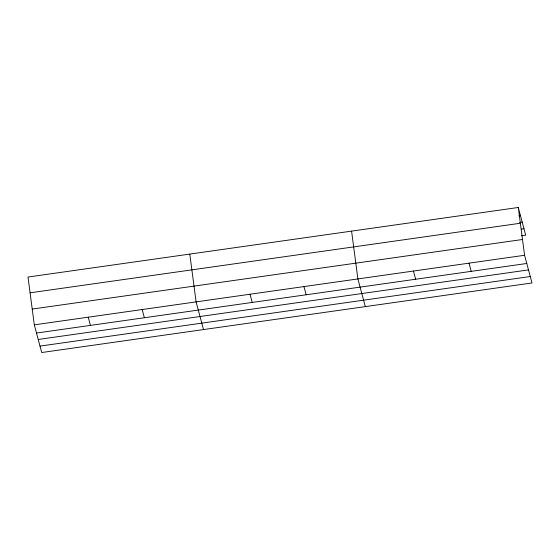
<?xml version="1.0" encoding="UTF-8"?>
<svg xmlns="http://www.w3.org/2000/svg" width="560" height="560" viewBox="0 0 560 560"><rect width="100%" height="100%" fill="white"/><g stroke="black" fill="none" stroke-linecap="round" stroke-linejoin="round"><path stroke-width="0.84" d="M518.28 207.473L28 277.039L34.307 324.842L41.72 352.527L532 282.961L524.58 255.276L518.28 207.473L525.693 235.158L521.423 235.76M518.763 215.915L520.478 215.67M519.631 222.467L522.2 222.103M30.079 292.817L520.359 223.244M521.409 229.089L523.971 228.725M32.221 309.071L522.501 239.498M34.307 324.842L524.58 255.276M36.505 333.046L526.778 263.473M38.227 339.472L528.5 269.906M39.998 346.101L530.278 276.528M469.014 263.158L471.212 271.362M413.455 271.047L415.653 279.244M365.309 306.614L357.889 278.929L351.582 231.126M303.954 286.58L306.152 294.784M250.026 294.231L252.224 302.435M203.511 329.574L196.098 301.889L189.791 254.086M142.163 309.54L144.361 317.737M88.235 317.191L90.433 325.395"/></g></svg>
